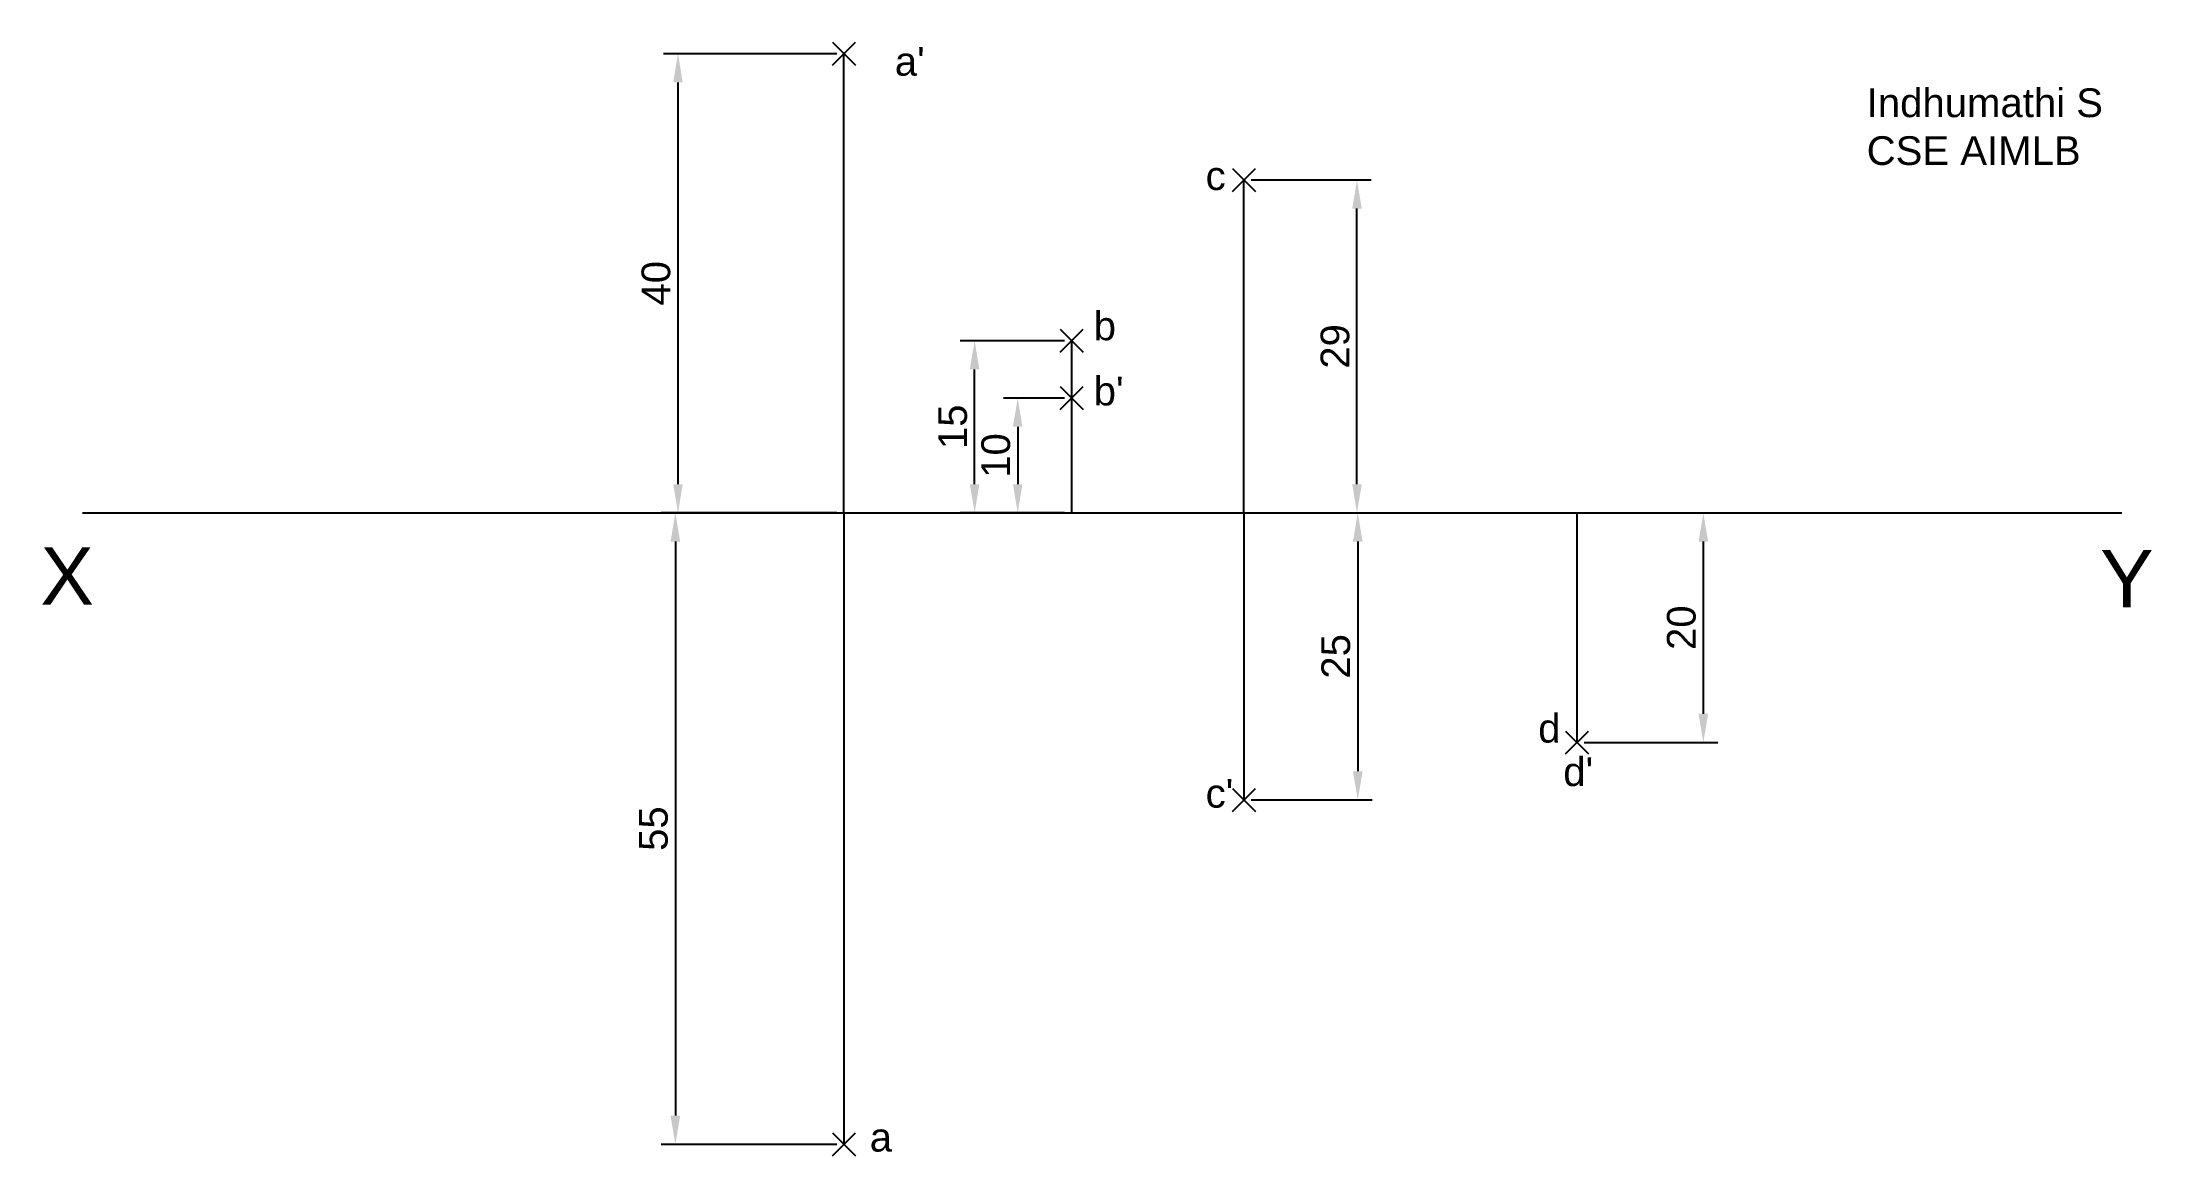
# Model space of a CAD drawing. Header units: millimetres. Extents: x 1872 to 2056, y 944 to 1041.
import ezdxf

# ---------------------------------------------------------------- set-up
doc = ezdxf.new("R2010")
doc.units = ezdxf.units.MM
doc.header["$PDMODE"] = 3
doc.header["$PDSIZE"] = -2
doc.styles.get("Standard").update_dxf_attribs({"font": 'arial.ttf'})
doc.dimstyles.new('ISO-25', dxfattribs={"dimtxt": 2.5, "dimasz": 2.5, "dimexe": 1.25, "dimexo": 0.625, "dimtad": 1, "dimtxsty": 'Standard', "dimcen": 2.5, "dimadec": 0, "dimazin": 0, "dimtfac": 1, "dimtmove": 0, "dimatfit": 3, "dimfxl": 1, "dimarcsym": 0})

# ---------------------------------------------------------------- blocks, each defined once
blk = doc.blocks.new('*D2')
at = {"color": 0, "lineweight": -2, "transparency": 16777216}
for p, q in [((1941.38, 1040.24), (1926.3, 1040.24)), ((1927.55, 1002.74), (1927.55, 1037.74)), ((1941.38, 1000.24), (1926.3, 1000.24))]:
    blk.add_line(p, q, dxfattribs=at)
at = {"color": 0, "transparency": 16777216}
for points in [[(1927.13, 1037.74), (1927.96, 1037.74), (1927.55, 1040.24)], [(1927.13, 1002.74), (1927.96, 1002.74), (1927.55, 1000.24)]]:
    blk.add_solid(points, dxfattribs=at)
at = {"layer": 'Defpoints', "color": 0, "transparency": 16777216}
for p in [(1927.55, 1040.24), (1942, 1040.24), (1942, 1000.24)]:
    blk.add_point(p, dxfattribs=at)
at = {"color": 0, "transparency": 16777216, "insert": (1925.64, 1020.24), "char_height": 2.5, "attachment_point": 5, "rotation": 90}
blk.add_mtext('40', dxfattribs=at)
blk = doc.blocks.new('*D3')
at = {"color": 0, "lineweight": -2, "transparency": 16777216}
for p, q in [((1941.38, 1000.24), (1926.07, 1000.24)), ((1927.32, 997.74), (1927.32, 947.74)), ((1941.38, 945.24), (1926.07, 945.24))]:
    blk.add_line(p, q, dxfattribs=at)
at = {"color": 0, "transparency": 16777216}
for points in [[(1926.9, 997.74), (1927.74, 997.74), (1927.32, 1000.24)], [(1926.9, 947.74), (1927.74, 947.74), (1927.32, 945.24)]]:
    blk.add_solid(points, dxfattribs=at)
at = {"layer": 'Defpoints', "color": 0, "transparency": 16777216}
for p in [(1942, 1000.24), (1927.32, 945.24), (1942, 945.24)]:
    blk.add_point(p, dxfattribs=at)
at = {"color": 0, "transparency": 16777216, "insert": (1925.42, 972.74), "char_height": 2.5, "attachment_point": 5, "rotation": 90}
blk.add_mtext('55', dxfattribs=at)
blk = doc.blocks.new('*D4')
at = {"color": 0, "lineweight": -2, "transparency": 16777216}
for p, q in [((1961.21, 1015.24), (1952.13, 1015.24)), ((1953.38, 1002.74), (1953.38, 1012.74)), ((1961.21, 1000.24), (1952.13, 1000.24))]:
    blk.add_line(p, q, dxfattribs=at)
at = {"color": 0, "transparency": 16777216}
for points in [[(1952.96, 1012.74), (1953.79, 1012.74), (1953.38, 1015.24)], [(1952.96, 1002.74), (1953.79, 1002.74), (1953.38, 1000.24)]]:
    blk.add_solid(points, dxfattribs=at)
at = {"layer": 'Defpoints', "color": 0, "transparency": 16777216}
for p in [(1953.38, 1015.24), (1961.83, 1015.24), (1961.83, 1000.24)]:
    blk.add_point(p, dxfattribs=at)
at = {"color": 0, "transparency": 16777216, "insert": (1951.48, 1007.74), "char_height": 2.5, "attachment_point": 5, "rotation": 90}
blk.add_mtext('15', dxfattribs=at)
blk = doc.blocks.new('*D5')
at = {"color": 0, "lineweight": -2, "transparency": 16777216}
for p, q in [((1961.21, 1010.24), (1955.88, 1010.24)), ((1957.13, 1007.74), (1957.13, 1002.74)), ((1961.21, 1000.24), (1955.88, 1000.24))]:
    blk.add_line(p, q, dxfattribs=at)
at = {"color": 0, "transparency": 16777216}
for points in [[(1956.71, 1007.74), (1957.54, 1007.74), (1957.13, 1010.24)], [(1956.71, 1002.74), (1957.54, 1002.74), (1957.13, 1000.24)]]:
    blk.add_solid(points, dxfattribs=at)
at = {"layer": 'Defpoints', "color": 0, "transparency": 16777216}
for p in [(1961.83, 1010.24), (1957.13, 1000.24), (1961.83, 1000.24)]:
    blk.add_point(p, dxfattribs=at)
at = {"color": 0, "transparency": 16777216, "insert": (1955.23, 1005.24), "char_height": 2.5, "attachment_point": 5, "rotation": 90}
blk.add_mtext('10', dxfattribs=at)
blk = doc.blocks.new('*D6')
at = {"color": 0, "lineweight": -2, "transparency": 16777216}
for p, q in [((1977.45, 1029.24), (1987.92, 1029.24)), ((1986.67, 1002.74), (1986.67, 1026.74)), ((1977.45, 1000.24), (1987.92, 1000.24))]:
    blk.add_line(p, q, dxfattribs=at)
at = {"color": 0, "transparency": 16777216}
for points in [[(1986.26, 1026.74), (1987.09, 1026.74), (1986.67, 1029.24)], [(1986.26, 1002.74), (1987.09, 1002.74), (1986.67, 1000.24)]]:
    blk.add_solid(points, dxfattribs=at)
at = {"layer": 'Defpoints', "color": 0, "transparency": 16777216}
for p in [(1976.83, 1029.24), (1986.67, 1029.24), (1976.83, 1000.24)]:
    blk.add_point(p, dxfattribs=at)
at = {"color": 0, "transparency": 16777216, "insert": (1984.77, 1014.74), "char_height": 2.5, "attachment_point": 5, "rotation": 90}
blk.add_mtext('29', dxfattribs=at)
blk = doc.blocks.new('*D7')
at = {"color": 0, "lineweight": -2, "transparency": 16777216}
for p, q in [((1977.45, 1000.24), (1987.99, 1000.24)), ((1986.74, 997.74), (1986.74, 977.74)), ((1977.45, 975.24), (1987.99, 975.24))]:
    blk.add_line(p, q, dxfattribs=at)
at = {"color": 0, "transparency": 16777216}
for points in [[(1986.32, 997.74), (1987.16, 997.74), (1986.74, 1000.24)], [(1986.32, 977.74), (1987.16, 977.74), (1986.74, 975.24)]]:
    blk.add_solid(points, dxfattribs=at)
at = {"layer": 'Defpoints', "color": 0, "transparency": 16777216}
for p in [(1976.83, 1000.24), (1976.83, 975.24), (1986.74, 975.24)]:
    blk.add_point(p, dxfattribs=at)
at = {"color": 0, "transparency": 16777216, "insert": (1984.84, 987.74), "char_height": 2.5, "attachment_point": 5, "rotation": 90}
blk.add_mtext('25', dxfattribs=at)
blk = doc.blocks.new('*D8')
at = {"color": 0, "lineweight": -2, "transparency": 16777216}
for p, q in [((2006.45, 1000.24), (2018.08, 1000.24)), ((2016.83, 997.74), (2016.83, 982.74)), ((2006.45, 980.24), (2018.08, 980.24))]:
    blk.add_line(p, q, dxfattribs=at)
at = {"color": 0, "transparency": 16777216}
for points in [[(2016.42, 997.74), (2017.25, 997.74), (2016.83, 1000.24)], [(2016.42, 982.74), (2017.25, 982.74), (2016.83, 980.24)]]:
    blk.add_solid(points, dxfattribs=at)
at = {"layer": 'Defpoints', "color": 0, "transparency": 16777216}
for p in [(2005.83, 1000.24), (2005.83, 980.24), (2016.83, 980.24)]:
    blk.add_point(p, dxfattribs=at)
at = {"color": 0, "transparency": 16777216, "insert": (2014.93, 990.24), "char_height": 2.5, "attachment_point": 5, "rotation": 90}
blk.add_mtext('20', dxfattribs=at)

msp = doc.modelspace()

# ---------------------------------------------------------------- linework, layer by layer
for p, q in [((1942, 1000.241), (1942, 1040.241)), ((1976.829, 1000.241), (1976.829, 1029.241)), ((1961.833, 1000.241), (1961.833, 1015.241)), ((1961.833, 1000.241), (1961.833, 1010.241)), ((1875.684, 1000.241), (2053.263, 1000.241)), ((1942, 1000.241), (1942, 945.241)), ((1976.829, 1000.241), (1976.829, 975.241)), ((2005.827, 1000.241), (2005.827, 980.241)), ((2005.827, 1000.241), (2005.827, 980.241))]:
    msp.add_line(p, q)
for p in [(1942, 1040.241), (1976.829, 1029.241), (1961.833, 1015.241), (1961.833, 1010.241), (2005.827, 980.241), (1976.829, 975.241), (1942, 945.241)]:
    msp.add_point(p)

# ---------------------------------------------------------------- texts
at = {"attachment_point": 1}
for s, width, heights, insert, char_height in [("a'", 5.82082, [0], (1946.426, 1040.823), 2.5), ('Indhumathi S\\PCSE AIMLB', 41.41657, [0], (2031.055, 1037.214), 2.5), ('c', 5.82082, [0], (1973.493, 1030.86), 2.5), ('b', 5.82082, [0], (1963.743, 1017.782), 2.5), ("b'", 5.82082, [0], (1963.743, 1012.104), 2.5), ('X', 5.82082, [0], (1872.028, 997.255), 5), ('Y', 5.82082, [2.541], (2051.378, 997.011), 5), ('d', 5.82082, [0], (2002.452, 982.734), 2.5), ("d'", 5.82082, [0], (2004.634, 978.954), 2.5), ("c'", 5.82082, [0], (1973.493, 977.064), 2.5), ('a', 5.82082, [0], (1944.243, 947.112), 2.5)]:
    msp.add_mtext_dynamic_manual_height_columns(s, width=width, gutter_width=12.5, heights=heights, dxfattribs=dict(at, insert=insert, char_height=char_height))

# ---------------------------------------------------------------- dimensions: what is measured, and where the dimension line sits
for base, p1, p2, picture, middle in [((1927.546, 1040.241), (1942, 1000.241), (1942, 1040.241), '*D2', (1925.644, 1020.241)), ((1986.674, 1029.241), (1976.829, 1000.241), (1976.829, 1029.241), '*D6', (1984.772, 1014.741)), ((1953.378, 1015.241), (1961.833, 1000.241), (1961.833, 1015.241), '*D4', (1951.476, 1007.741)), ((1957.128, 1000.241), (1961.833, 1010.241), (1961.833, 1000.241), '*D5', (1955.226, 1005.241)), ((1927.32, 945.241), (1942, 1000.241), (1942, 945.241), '*D3', (1925.424, 972.741)), ((1986.74, 975.241), (1976.829, 1000.241), (1976.829, 975.241), '*D7', (1984.839, 987.741)), ((2016.833, 980.241), (2005.827, 1000.241), (2005.827, 980.241), '*D8', (2014.932, 990.241))]:
    dim = msp.add_linear_dim(base=base, p1=p1, p2=p2, angle=90, dimstyle='ISO-25')
    dim.commit()
    dim.dimension.update_dxf_attribs({"geometry": picture, "text_midpoint": middle})

doc.saveas('drawing.dxf')
